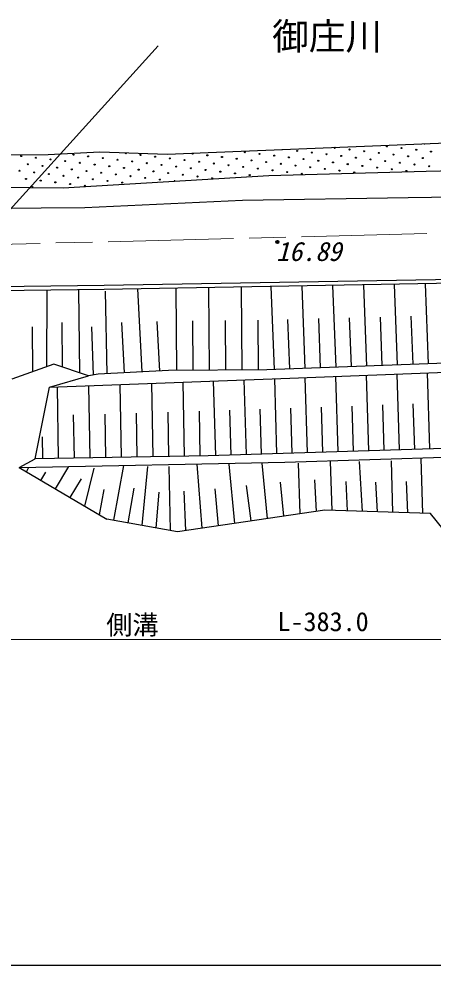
# Model space of a CAD drawing. Units: millimetres, scale not verified. Extents: x 40000 to 680000, y 20000 to 380000.
# Drawn here: x 278161 to 317781, y 205000 to 295519 of the extents above; entities that cross this region are included whole.
import ezdxf
from ezdxf.enums import TextEntityAlignment as Align

# ---------------------------------------------------------------- set-up
doc = ezdxf.new("R2010")
doc.units = ezdxf.units.MM
doc.header["$LTSCALE"] = 1000
doc.linetypes.add('CHAIN', pattern=[18.5, 12, -1.5, 3.5, -1.5])
for name, color, linetype, lineweight in [('M-BGD', 7, 'Continuous', 25), ('M-BMK', 2, 'CHAIN', 13), ('M-BMK-HTXT', 7, 'Continuous', 13), ('M-STR-STR1', 1, 'Continuous', 25), ('M-TTL-BAND', 7, 'Continuous', 25)]:
    doc.layers.add(name, color=color, linetype=linetype, lineweight=lineweight)
doc.styles.add('ＭＳ ゴシック', font='')
doc.styles.get('ＭＳ ゴシック').set_extended_font_data('MS Gothic')

msp = doc.modelspace()

# ---------------------------------------------------------------- linework, layer by layer
at = {"layer": 'M-BGD'}
for p, q in [((292345, 282595), (331386, 284169)), ((266535, 282467), (280958, 282552)), ((280958, 282552), (285893, 282807)), ((285893, 282807), (292345, 282595)), ((317107, 280935), (302084, 280510)), ((336167, 281233), (317107, 280935)), ((302084, 280510), (282382, 279319)), ((282382, 279319), (269278, 279489)), ((284456, 277467), (299535, 278187)), ((299535, 278187), (315397, 278427)), ((315397, 278427), (335758, 278715)), ((270752, 277371), (284456, 277467)), ((286323, 270043), (325863, 270736)), ((266858, 269800), (286323, 270043)), ((325870, 270336), (286329, 269643)), ((293262, 261880), (293203, 269763)), ((296393, 261903), (296333, 269815)), ((299523, 261927), (299463, 269868)), ((302608, 261973), (302304, 269916)), ((305554, 262086), (305252, 269965)), ((308499, 262198), (308201, 270015)), ((311445, 262311), (311149, 270063)), ((314391, 262423), (314097, 270112)), ((317337, 262536), (317046, 270160)), ((286329, 269643), (266855, 269400)), ((280824, 262240), (280855, 269546)), ((283990, 261652), (283896, 269587)), ((286587, 261564), (286444, 269464)), ((289954, 261741), (289535, 269701)), ((315864, 262480), (315689, 267073)), ((282325, 262202), (282293, 266464)), ((288270, 261652), (288017, 266465)), ((291638, 261830), (291388, 266570)), ((294827, 261892), (294792, 266630)), ((297958, 261915), (297922, 266671)), ((301089, 261939), (301053, 266712)), ((304081, 262029), (303899, 266776)), ((307027, 262142), (306847, 266851)), ((309972, 262254), (309794, 266925)), ((312918, 262367), (312741, 266999)), ((279490, 261768), (279458, 266053)), ((285284, 261449), (285129, 266053)), ((326911, 262902), (301871, 261945)), ((281492, 262476), (277487, 261059)), ((284823, 261378), (281492, 262476)), ((292479, 261874), (285745, 261520)), ((301871, 261945), (292479, 261874)), ((304082, 261145), (326739, 262036)), ((317485, 254377), (317262, 261663)), ((281082, 260300), (284823, 261378)), ((281082, 260300), (304082, 261145)), ((285745, 261520), (284823, 261378)), ((294001, 253691), (293881, 260770)), ((296991, 253751), (296773, 260876)), ((299918, 253841), (299700, 260984)), ((302846, 253930), (302627, 261091)), ((305774, 254020), (305555, 261203)), ((308702, 254109), (308482, 261318)), ((311629, 254198), (311409, 261433)), ((314557, 254288), (314335, 261548)), ((279703, 253448), (281082, 260300)), ((281961, 253486), (281844, 260328)), ((284971, 253537), (284853, 260438)), ((287981, 253588), (287862, 260549)), ((290991, 253640), (290872, 260659)), ((295506, 253716), (295434, 257982)), ((298455, 253796), (298324, 258076)), ((301382, 253886), (301251, 258177)), ((304310, 253975), (304179, 258277)), ((307238, 254064), (307106, 258382)), ((310166, 254154), (310033, 258487)), ((313093, 254243), (312961, 258592)), ((316021, 254333), (315888, 258696)), ((283466, 253512), (283396, 257634)), ((286476, 253563), (286405, 257721)), ((289486, 253614), (289415, 257808)), ((292496, 253665), (292424, 257895)), ((280456, 253460), (280420, 255523)), ((327000, 254668), (296259, 253729)), ((296259, 253729), (279703, 253448)), ((303598, 253119), (327580, 253870)), ((316811, 248214), (316646, 253478)), ((278172, 252603), (279703, 253448)), ((278172, 252603), (303598, 253119)), ((278172, 252603), (286573, 247675)), ((278872, 252192), (279125, 252622)), ((281673, 250549), (282934, 252700)), ((287249, 247553), (288198, 252807)), ((289953, 247065), (290488, 252690)), ((292656, 246576), (292537, 252690)), ((295679, 246799), (295215, 252927)), ((298807, 247258), (298288, 252927)), ((301936, 247716), (301440, 253005)), ((305065, 248175), (304907, 253005)), ((308135, 248496), (307979, 253163)), ((311027, 248402), (310737, 253163)), ((313919, 248308), (313810, 253242)), ((280273, 251371), (280727, 252145)), ((284473, 248907), (285367, 252533)), ((283073, 249728), (284132, 251534)), ((300372, 247487), (299943, 250878)), ((303501, 247946), (303173, 251193)), ((306630, 248405), (306482, 251430)), ((309581, 248449), (309476, 251272)), ((312473, 248355), (312313, 251193)), ((315365, 248261), (315228, 251272)), ((285873, 248085), (286312, 250484)), ((288601, 247309), (289200, 250624)), ((291304, 246821), (291591, 250248)), ((294114, 246569), (293955, 250327)), ((297243, 247028), (296949, 250563)), ((307412, 248520), (293332, 246454)), ((317534, 248191), (307412, 248520)), ((318754, 246689), (317534, 248191)), ((293332, 246454), (286573, 247675))]:
    msp.add_line(p, q, dxfattribs=at)
for centre, radius in [((313368, 283323), 49.8), ((278380, 282403), 49.8), ((283378, 282534), 49.8), ((284783, 282371), 49.8), ((288377, 282666), 49.8), ((289781, 282502), 49.8), ((294780, 282634), 49.8), ((296185, 282471), 49.8), ((299778, 282765), 49.8), ((301183, 282602), 49.8), ((302588, 282439), 49.8), ((304776, 282897), 49.8), ((306181, 282734), 49.8), ((307586, 282571), 49.8), ((308991, 282407), 49.8), ((309775, 283028), 49.8), ((311179, 282865), 49.8), ((312584, 282702), 49.8), ((313989, 282539), 49.8), ((314773, 283160), 49.8), ((315394, 282376), 49.8), ((316178, 282997), 49.8), ((317582, 282833), 49.8), ((279001, 281619), 49.8), ((279785, 282240), 49.8), ((281190, 282076), 49.8), ((282594, 281913), 49.8), ((283999, 281750), 49.8), ((285404, 281587), 49.8), ((286188, 282208), 49.8), ((287593, 282045), 49.8), ((288998, 281882), 49.8), ((290402, 281719), 49.8), ((291186, 282339), 49.8), ((291807, 281555), 49.8), ((292591, 282176), 49.8), ((293996, 282013), 49.8), ((295401, 281850), 49.8), ((296805, 281687), 49.8), ((297589, 282308), 49.8), ((298210, 281524), 49.8), ((298994, 282145), 49.8), ((300399, 281981), 49.8), ((301804, 281818), 49.8), ((303208, 281655), 49.8), ((303992, 282276), 49.8), ((304613, 281492), 49.8), ((305397, 282113), 49.8), ((306802, 281950), 49.8), ((308207, 281787), 49.8), ((309611, 281624), 49.8), ((310395, 282244), 49.8), ((311800, 282081), 49.8), ((313205, 281918), 49.8), ((314610, 281755), 49.8), ((316014, 281592), 49.8), ((316798, 282213), 49.8), ((278217, 280998), 49.8), ((279622, 280835), 49.8), ((280406, 281456), 49.8), ((281027, 280672), 49.8), ((281811, 281292), 49.8), ((283215, 281129), 49.8), ((284620, 280966), 49.8), ((286025, 280803), 49.8), ((286809, 281424), 49.8), ((287430, 280640), 49.8), ((288214, 281261), 49.8), ((289618, 281098), 49.8), ((291023, 280935), 49.8), ((292428, 280771), 49.8), ((293212, 281392), 49.8), ((293833, 280608), 49.8), ((294617, 281229), 49.8), ((296021, 281066), 49.8), ((297426, 280903), 49.8), ((298831, 280740), 49.8), ((299615, 281361), 49.8), ((300236, 280577), 49.8), ((301020, 281198), 49.8), ((302424, 281034), 49.8), ((303829, 280871), 49.8), ((305234, 280708), 49.8), ((306018, 281329), 49.8), ((307423, 281166), 49.8), ((308827, 281003), 49.8), ((310232, 280840), 49.8), ((311016, 281460), 49.8), ((312421, 281297), 49.8), ((313826, 281134), 49.8), ((315231, 280971), 49.8), ((317419, 281429), 49.8), ((278838, 280214), 49.8), ((280243, 280051), 49.8), ((281647, 279888), 49.8), ((282431, 280509), 49.8), ((283052, 279725), 49.8), ((283836, 280346), 49.8), ((285241, 280182), 49.8), ((286646, 280019), 49.8), ((288050, 279856), 49.8), ((288834, 280477), 49.8), ((290239, 280314), 49.8), ((291644, 280151), 49.8), ((295237, 280445), 49.8), ((296642, 280282), 49.8), ((279459, 279430), 49.8), ((284457, 279561), 49.8), ((302887, 274184), 150), ((302887, 274184), 131), ((302887, 274184), 112), ((302887, 274184), 93.8), ((302887, 274184), 75), ((302887, 274184), 56.3), ((302887, 274184), 37.5), ((302887, 274184), 18.8)]:
    msp.add_circle(centre, radius, dxfattribs=at)
for centre, start, end in [((316962, 283617), 219.87201, 324.74588), ((303371, 283060), 207.03642, 337.58145), ((308370, 283192), 100.742, 83.87588), ((293049, 279988), 334.65039, 212.26979)]:
    msp.add_arc(centre, 49.8, start, end, dxfattribs=at)
at = {"layer": 'M-BMK'}
msp.add_line((268198, 273741), (366693, 276233), dxfattribs=at)
at = {"layer": 'M-BMK-HTXT'}
msp.add_line((184321, 236147), (362959, 236147), dxfattribs=at)
at = {"layer": 'M-STR-STR1'}
msp.add_line((291472, 292945), (241265, 237400), dxfattribs=at)
at = {"layer": 'M-TTL-BAND'}
msp.add_line((40000, 205000), (579000, 205000), dxfattribs=at)

# ---------------------------------------------------------------- texts
at = {"layer": 'M-BGD', "style": 'ＭＳ ゴシック'}
msp.add_text('御庄川', height=2566, dxfattribs=at).set_placement((302398, 291806), align=Align.BOTTOM_LEFT)
at = {"layer": 'M-BGD', "style": 'ＭＳ ゴシック', "oblique": 15}
msp.add_text('16.89', height=1833, dxfattribs=at).set_placement((302764, 271810), align=Align.BOTTOM_LEFT)
at = {"layer": 'M-BMK-HTXT', "style": 'ＭＳ ゴシック'}
for s, p in [('側溝', (286515, 236079)), ('L-383.0', (302892, 236396))]:
    msp.add_text(s, height=1833, dxfattribs=at).set_placement(p, align=Align.BOTTOM_LEFT)

doc.saveas('drawing.dxf')
